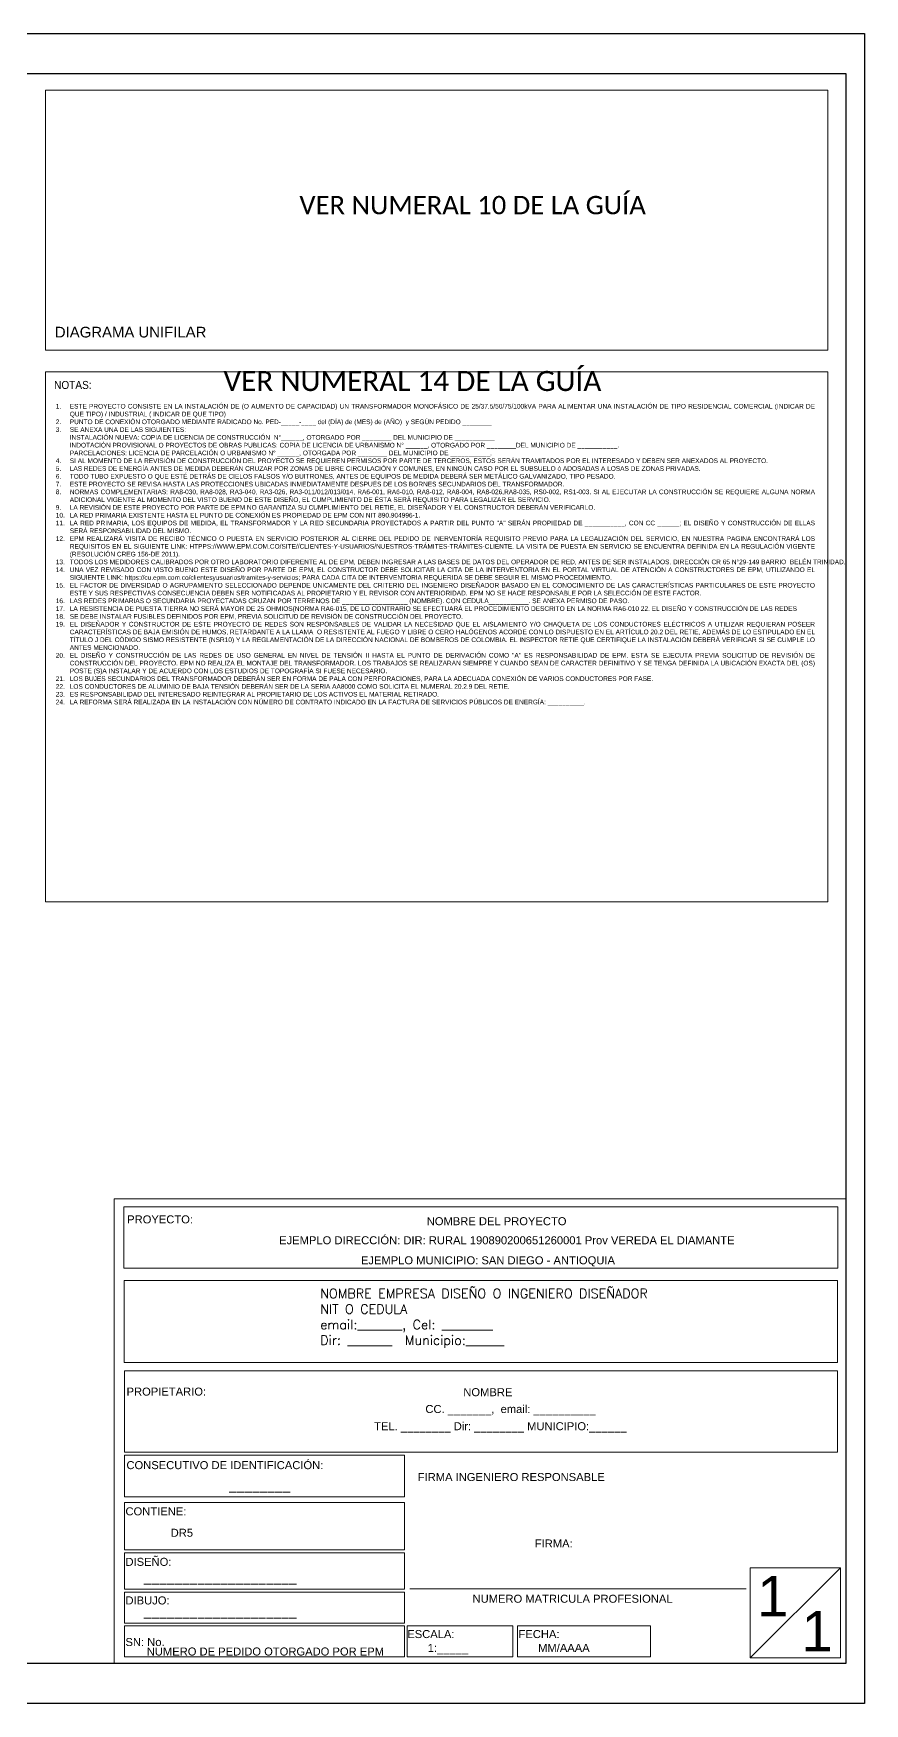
# Model space of a CAD drawing. Header units: millimetres. Extents: x 168 to 394, y 129 to 255.
# Drawn here: x 303.6 to 334.8, y 171.6 to 234.2 of the extents above; entities that cross this region are included whole.
import ezdxf
from ezdxf.enums import TextEntityAlignment as Align

# ---------------------------------------------------------------- set-up
doc = ezdxf.new("R2010")
doc.units = ezdxf.units.MM
for name, color, linetype, lineweight in [('Esquemas', 7, 'Continuous', 13), ('Rotulo', 7, 'Continuous', 30), ('textos', 7, 'Continuous', 13)]:
    doc.layers.add(name, color=color, linetype=linetype, lineweight=lineweight)
doc.styles.add('0.3', font='', dxfattribs={"height": 0.3})
doc.styles.add('0.4', font='', dxfattribs={"height": 0.4})
doc.styles.add('RomanS', font='romans.shx')
doc.styles.get("Standard").update_dxf_attribs({"font": '', "height": 0.1})
doc.styles.get('0.3').set_extended_font_data('@Arial Unicode MS')
doc.styles.get('0.4').set_extended_font_data('@Arial Unicode MS')
doc.styles.get('Standard').set_extended_font_data('@Arial Unicode MS')

msp = doc.modelspace()

# ---------------------------------------------------------------- linework, layer by layer
at = {"layer": 'Esquemas', "lineweight": 0}
msp.add_lwpolyline([(304.05197, 232.04488), (333.377, 232.04488), (333.377, 222.29793), (304.05197, 222.29793)], close=True, dxfattribs=at)
at = {"layer": 'Rotulo', "lineweight": 0}
for p, q in [((333.84562, 176.65539), (330.46077, 173.28777)), ((317.70533, 175.87043), (330.30655, 175.87043))]:
    msp.add_line(p, q, dxfattribs=at)
at = {"layer": 'Rotulo'}
for points in [[(246.34809, 171.56972), (246.35344, 234.16972), (334.75127, 234.16972), (334.74593, 171.56972)], [(247.04732, 173.06972), (247.04732, 232.66972), (334.04732, 232.66972), (334.04732, 173.06972)]]:
    msp.add_lwpolyline(points, close=True, dxfattribs=at)
at = {"layer": 'Rotulo', "lineweight": 0}
for points in [[(306.62124, 190.48667), (334.04732, 190.48667), (334.04732, 173.06972), (306.62124, 173.06972)], [(333.74523, 190.18458), (333.74523, 187.89161), (306.97665, 187.89161), (306.97665, 190.18458)], [(306.99877, 187.4292), (333.73899, 187.4292), (333.73899, 184.35604), (306.99877, 184.35604)], [(307.00501, 180.99024), (307.00501, 184.04771), (333.73899, 184.04771), (333.73899, 180.99024)], [(317.49812, 179.31991), (307.00578, 179.31991), (307.00578, 180.88114), (317.49812, 180.88114)], [(317.49812, 177.33581), (307.00578, 177.33581), (307.00578, 179.11126), (317.49812, 179.11126)], [(307.00578, 175.8624), (307.00578, 177.2185), (317.49812, 177.2185), (317.49812, 175.8624)], [(333.84562, 173.28777), (330.46077, 173.28777), (330.46077, 176.65539), (333.84562, 176.65539)], [(317.49812, 174.58653), (307.00578, 174.58653), (307.00578, 175.7474), (317.49812, 175.7474)], [(307.00578, 173.31819), (307.00578, 174.47906), (317.49812, 174.47906), (317.49812, 173.31819)], [(317.59838, 174.47906), (321.56997, 174.47906), (321.56997, 173.31819), (317.59838, 173.31819)], [(321.73776, 173.31819), (321.73776, 174.47906), (326.72396, 174.47906), (326.72396, 173.31819)]]:
    msp.add_lwpolyline(points, close=True, dxfattribs=at)
at = {"layer": 'textos'}
msp.add_lwpolyline([(304.05197, 201.61595), (304.05197, 221.48598), (333.377, 221.48598), (333.377, 201.61595)], close=True, dxfattribs=at)

# ---------------------------------------------------------------- texts
at = {"layer": 'Rotulo', "lineweight": 0}
msp.add_text('________', height=0.368154, dxfattribs=at).set_placement((310.93344, 179.58157))
at = {"layer": 'textos', "lineweight": 0}
for s, height, style, p in [('DIAGRAMA UNIFILAR', 0.4, '0.4', (304.39613, 222.77342)), ('PROYECTO:', 0.3, '0.3', (307.10719, 189.56856)), ('NOMBRE DEL PROYECTO', 0.3, '0.3', (318.33673, 189.49956)), ('EJEMPLO DIRECCIÓN: DIR: RURAL 190890200651260001 Prov VEREDA EL DIAMANTE', 0.3, '0.3', (312.80431, 188.7853)), ('EJEMPLO MUNICIPIO: SAN DIEGO - ANTIOQUIA', 0.3, '0.3', (315.87012, 188.03493)), ('PROPIETARIO:', 0.3, '0.3', (307.08536, 183.11318)), ('CONSECUTIVO DE IDENTIFICACIÓN:', 0.3, '0.3', (307.08019, 180.3572)), ('FIRMA INGENIERO RESPONSABLE', 0.3, '0.3', (318.00091, 179.91116)), ('CONTIENE:', 0.3, '0.3', (307.04397, 178.62559)), ('DR5', 0.3, '0.3', (308.73862, 177.8228)), ('FIRMA:', 0.3, '0.3', (322.38788, 177.42075)), ('DISEÑO:', 0.3, '0.3', (307.04397, 176.73296)), ('DIBUJO:', 0.3, '0.3', (307.04397, 175.28616)), ('NUMERO MATRICULA PROFESIONAL', 0.3, '0.3', (320.05527, 175.34995)), ('SN: No. ', 0.3, '0.3', (307.04397, 173.7265)), ('ESCALA:', 0.3, '0.3', (317.60773, 174.0256)), ('FECHA:', 0.3, '0.3', (321.77848, 174.0256)), ('NUMERO DE PEDIDO OTORGADO POR EPM', 0.3, '0.3', (307.8421, 173.37184)), ('1:_____', 0.3, '0.3', (318.37296, 173.50525)), ('MM/AAAA', 0.3, '0.3', (322.51234, 173.50525))]:
    msp.add_text(s, height=height, dxfattribs=dict(at, style=style)).set_placement(p)
at = {"layer": 'textos', "lineweight": 0, "style": '0.3', "width": 0.9}
msp.add_text('NOTAS:', height=0.3, dxfattribs=at).set_placement((304.36912, 220.84385))
at = {"layer": 'textos', "lineweight": 0, "style": '0.3'}
for s, p in [('NOMBRE', (320.62824, 183.24207)), ('CC. _______,  email: __________', (321.47865, 182.57553)), ('TEL. ________ Dir: ________ MUNICIPIO:______ ', (321.15438, 181.93019))]:
    msp.add_text(s, height=0.3, dxfattribs=at).set_placement(p, align=Align.MIDDLE)
at = {"layer": 'textos', "lineweight": 0}
for s, height, p in [('____________________', 0.368154, (307.73633, 176.13543)), ('1', 1.51292, (330.72137, 174.84048)), ('____________________', 0.368154, (307.73633, 174.86045)), ('1', 1.51292, (332.38594, 173.52985))]:
    msp.add_text(s, height=height, dxfattribs=at).set_placement(p)
at = {"layer": 'textos', "attachment_point": 1, "style": 'RomanS'}
for s, width, gutter_width, heights, insert, char_height in [('\\pxa0.66667;{\\fCalibri|b0|i0|c0|p34;\\H0.91667x;\\C0;VER NUMERAL 10 DE LA GUÍA}', 14.9712758, 12.5, [107.72195], (313.56324, 228.07785), 0.75), ('\\pxa0.66667;{\\fCalibri|b0|i0|c0|p34;\\C0;VER NUMERAL 14 DE LA GUÍA}', 15.1974428, 26.37793, [0], (310.71536, 221.51618), 0.75), ('\\A1;\\pxi-3,l4,a0.66667,qj,t4;{\\f@Arial Unicode MS|b0|i0|c0|p34;\\C0;1.^IESTE PROYECTO CONSISTE EN LA INSTALACIÓN DE (O AUMENTO DE CAPACIDAD) UN TRANSFORMADOR MONOFÁSICO DE 25/37.5/50/75/100kVA PARA ALIMENTAR UNA INSTALACIÓN DE TIPO RESIDENCIAL COMERCIAL (INDICAR DE QUE TIPO) / INDUSTRIAL ( INDICAR DE QUE TIPO)\\P2.^IPUNTO DE CONEXIÓN OTORGADO MEDIANTE RADICADO No. PED-_____-____ del (DÍA) de (MES) de (AÑO)  y SEGÚN PEDIDO ________\\P3.^ISE ANEXA UNA DE LAS SIGUIENTES:  \\P^IINSTALACIÓN NUEVA: COPIA DE LICENCIA DE CONSTRUCCIÓN  N°______, OTORGADO POR ________ DEL MUNICIPIO DE ___________\\P^IINDOTACIÓN PROVISIONAL O PROYECTOS DE OBRAS PUBLICAS: COPIA DE LICENCIA DE URBANISMO N° ______, OTORGADO POR ________DEL MUNICIPIO DE ___________.\\P^IPARCELACIONES: LICENCIA DE PARCELACIÓN O URBANISMO N° ______, OTORGADA POR ________ DEL MUNICIPIO DE ___________.\\P4.^ISI AL MOMENTO DE LA REVISIÓN DE CONSTRUCCIÓN DEL PROYECTO SE REQUIEREN PERMISOS POR PARTE DE TERCEROS, ESTOS SERÁN TRAMITADOS POR EL INTERESADO Y DEBEN SER ANEXADOS AL PROYECTO.\\P5.^ILAS REDES DE ENERGÍA ANTES DE MEDIDA DEBERÁN CRUZAR POR ZONAS DE LIBRE CIRCULACIÓN Y COMUNES, EN NINGÚN CASO POR EL SUBSUELO ó ADOSADAS A LOSAS DE ZONAS PRIVADAS.\\P6.^ITODO TUBO EXPUESTO O QUE ESTÉ DETRÁS DE CIELOS FALSOS Y/O BUITRONES, ANTES DE EQUIPOS DE MEDIDA DEBERÁ SER METÁLICO GALVANIZADO, TIPO PESADO.\\P7.^IESTE PROYECTO SE REVISA HASTA LAS PROTECCIONES UBICADAS INMEDIATAMENTE DESPUÉS DE LOS BORNES SECUNDARIOS DEL TRANSFORMADOR.\\P8.^INORMAS COMPLEMENTARIAS: RA8-030, RA8-028, RA3-040, RA3-026, RA3-011/012/013/014, RA6-001, RA6-010, RA8-012, RA8-004, RA8-026,RA8-035, RS0-002, RS1-003. SI AL EJECUTAR LA CONSTRUCCIÓN SE REQUIERE ALGUNA NORMA ADICIONAL VIGENTE AL MOMENTO DEL VISTO BUENO DE ESTE DISEÑO, EL CUMPLIMIENTO DE ÉSTA SERÁ REQUISITO PARA LEGALIZAR EL SERVICIO.\\P9.^ILA REVISIÓN DE ESTE PROYECTO POR PARTE DE EPM NO GARANTIZA SU CUMPLIMIENTO DEL RETIE, EL DISEÑADOR Y EL CONSTRUCTOR DEBERÁN VERIFICARLO.\\P10.^ILA RED PRIMARIA EXISTENTE HASTA EL PUNTO DE CONEXIÓN ES PROPIEDAD DE EPM CON NIT 890.904996-1.\\P11.^ILA RED PRIMARIA, LOS EQUIPOS DE MEDIDA, EL TRANSFORMADOR Y LA RED SECUNDARIA PROYECTADOS A PARTIR DEL PUNTO "A" SERÁN PROPIEDAD DE ___________, CON CC ______; EL DISEÑO Y CONSTRUCCIÓN DE ELLAS SERÁ RESPONSABILIDAD DEL MISMO.\\P12.^IEPM REALIZARÁ VISITA DE RECIBO TÉCNICO O PUESTA EN SERVICIO POSTERIOR AL CIERRE DEL PEDIDO DE INERVENTORÍA REQUISITO PREVIO PARA LA LEGALIZACIÓN DEL SERVICIO, EN NUESTRA PAGINA ENCONTRARÁ LOS REQUISITOS EN EL SIGUIENTE LINK: HTPPS://WWW.EPM.COM.CO/SITE//CLIENTES-Y-USUARIOS/NUESTROS-TRÁMITES-TRÁMITES-CLIENTE. LA VISITA DE PUESTA EN SERVICIO SE ENCUENTRA DEFINIDA EN LA REGULACIÓN VIGENTE (RESOLUCIÓN CREG 156-DE 2011).\\P13.^ITODOS LOS MEDIDORES CALIBRADOS POR OTRO LABORATORIO DIFERENTE AL DE EPM, DEBEN INGRESAR A LAS BASES DE DATOS DEL OPERADOR DE RED, ANTES DE SER INSTALADOS. DIRECCIÓN CR 65 N°29-149 BARRIO  BELÉN TRINIDAD.\\P14.^IUNA VEZ REVISADO CON VISTO BUENO ESTE DISEÑO POR PARTE DE EPM, EL CONSTRUCTOR DEBE SOLICITAR LA CITA DE LA INTERVENTORIA EN EL PORTAL VIRTUAL DE ATENCIÓN A CONSTRUCTORES DE EPM, UTILIZANDO EL SIGUIENTE LINK: https://cu.epm.com.co/clientesyusuarios/tramites-y-servicios; PARA CADA CITA DE INTERVENTORIA REQUERIDA SE DEBE SEGUIR EL MISMO PROCEDIMIENTO.\\P15.^IEL FACTOR DE DIVERSIDAD O AGRUPAMIENTO SELECCIONADO DEPENDE UNICAMENTE DEL CRITERIO DEL INGENIERO DISEÑADOR BASADO EN EL CONOCIMIENTO DE LAS CARACTERÍSTICAS PARTICULARES DE ESTE PROYECTO ESTE Y SUS RESPECTIVAS CONSECUENCIA DEBEN SER NOTIFICADAS AL PROPIETARIO Y EL REVISOR CON ANTERIORIDAD. EPM NO SE HACE RESPONSABLE POR LA SELECCIÓN DE ESTE FACTOR.\\P16.^ILAS REDES PRIMARIAS O SECUNDARIA PROYECTADAS CRUZAN POR TERRENOS DE __________________ (NOMBRE). CON CEDULA___________. SE ANEXA PERMISO DE PASO.\\P17.^ILA RESISTENCIA DE PUESTA TIERRA NO SERÁ MAYOR DE 25 OHMIOS(NORMA RA6-015, DE LO CONTRARIO SE EFECTUARÁ EL PROCEDIMIENTO DESCRITO EN LA NORMA RA6-010 22. EL DISEÑO Y CONSTRUCCIÓN DE LAS REDES\\P18.^ISE DEBE INSTALAR FUSIBLES DEFINIDOS POR EPM, PREVIA SOLICITUD DE REVISIÓN DE CONSTRUCCIÓN DEL PROYECTO.\\P19.^IEL DISEÑADOR Y CONSTRUCTOR DE ESTE PROYECTO DE REDES SON RESPONSABLES DE VALIDAR LA NECESIDAD QUE EL AISLAMIENTO Y/O CHAQUETA DE LOS CONDUCTORES ELÉCTRICOS A UTILIZAR REQUIERAN POSEER CARACTERÍSTICAS DE BAJA EMISIÓN DE HUMOS, RETARDANTE A LA LLAMA  O RESISTENTE AL FUEGO Y LIBRE O CERO HALÓGENOS ACORDE CON LO DISPUESTO EN EL ARTÍCULO 20.2 DEL RETIE, ADEMÁS DE LO ESTIPULADO EN EL TÍTULO J DEL CÓDIGO SISMO RESISTENTE (NSR10) Y LA REGLAMENTACIÓN DE LA DIRECCIÓN NACIONAL DE BOMBEROS DE COLOMBIA. EL INSPECTOR RETIE QUE CERTIFIQUE LA INSTALACIÓN DEBERÁ VERIFICAR SI SE CUMPLE LO ANTES MENCIONADO.\\P20.^IEL DISEÑO Y CONSTRUCCIÓN DE LAS REDES DE USO GENERAL EN NIVEL DE TENSIÓN II HASTA EL PUNTO DE DERIVACIÓN COMO "A" ES RESPONSABILIDAD DE EPM. ESTA SE EJECUTA PREVIA SOLICITUD DE REVISIÓN DE CONSTRUCCIÓN DEL PROYECTO. EPM NO REALIZA EL MONTAJE DEL TRANSFORMADOR. LOS TRABAJOS SE REALIZARAN SIEMPRE Y CUANDO SEAN DE CARACTER DEFINITIVO Y SE TENGA DEFINIDA LA UBICACIÓN EXACTA DEL (OS) POSTE (S)A INSTALAR Y DE ACUERDO CON LOS ESTUDIOS DE TOPOGRAFÍA SI FUESE NECESARIO.\\P21.^ILOS BUJES SECUNDARIOS DEL TRANSFORMADOR DEBERÁN SER EN FORMA DE PALA CON PERFORACIONES, PARA LA ADECUADA CONEXIÓN DE VARIOS CONDUCTORES POR FASE.\\P22.^ILOS CONDUCTORES DE ALUMINIO DE BAJA TENSIÓN DEBERÁN SER DE LA SERIA AA8000 COMO SOLICITA EL NUMERAL 20.2.9 DEL RETIE. \\P23.^IES RESPONSABILIDAD DEL INTERESADO REINTEGRAR AL PROPIETARIO DE LOS ACTIVOS EL MATERIAL RETIRADO.\\P24.^ILA REFORMA SERÁ REALIZADA EN LA INSTALACIÓN CON NÚMERO DE CONTRATO INDICADO EN LA FACTURA DE SERVICIOS PÚBLICOS DE ENERGÍA: __________.}', 28.5506188, 12.5, [17.83659], (304.25554, 220.28287), 0.175)]:
    msp.add_mtext_dynamic_manual_height_columns(s, width=width, gutter_width=gutter_width, heights=heights, dxfattribs=dict(at, insert=insert, char_height=char_height))
at = {"layer": 'textos', "insert": (314.34115, 187.11717), "char_height": 0.35, "width": 17.838875, "attachment_point": 1, "style": 'RomanS'}
msp.add_mtext('NOMBRE EMPRESA DISEÑO O INGENIERO DISEÑADOR\\PNIT O CEDULA\\Pemail:_______, Cel: ________\\PDir: _______  Municipio:______', dxfattribs=at)

doc.saveas('drawing.dxf')
